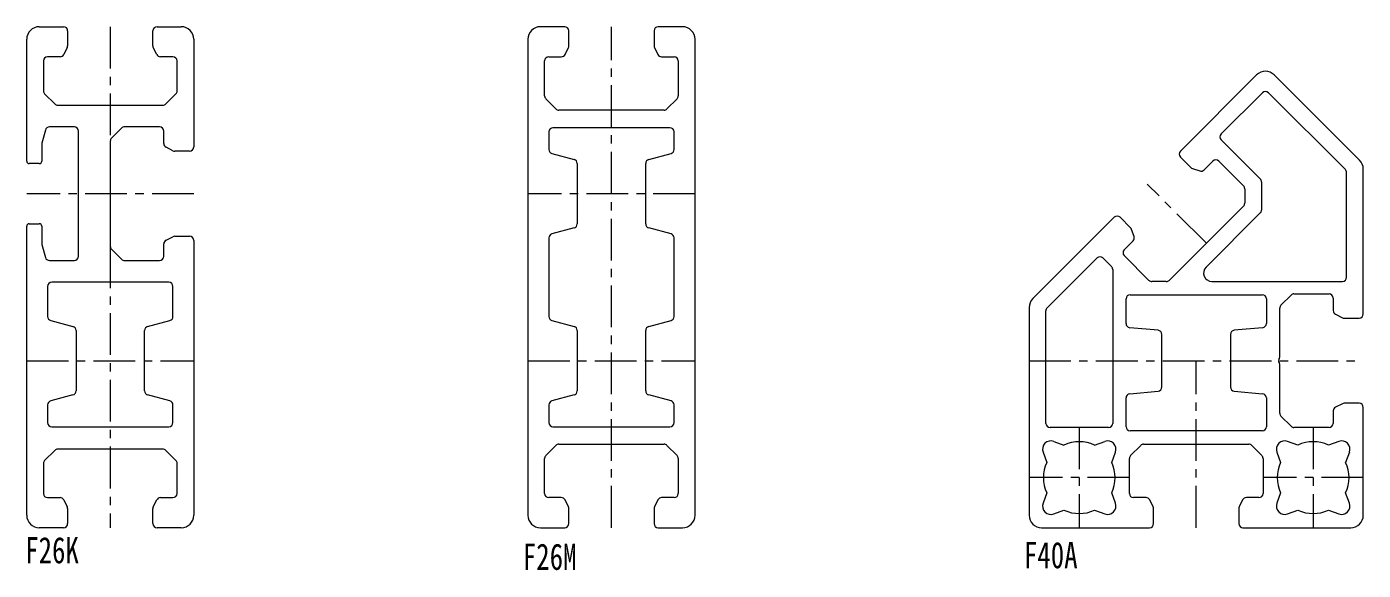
# Model space of a CAD drawing. Units: millimetres on the paper. Extents: x -597 to -234, y -379 to 68.
# Drawn here: x -414.5 to -254.5, y -146.5 to -81.4 of the extents above; entities that cross this region are included whole.
import ezdxf
from ezdxf.enums import TextEntityAlignment as Align

# ---------------------------------------------------------------- set-up
doc = ezdxf.new("R2010")
doc.units = ezdxf.units.MM
doc.linetypes.add('CHAIN1', pattern=[8, 5, -1, 1, -1])
doc.layers.add('0-0_フレーム', color=7, linetype='Continuous', lineweight=18)
doc.layers.add('0-1_その他LFｱｸｾｻﾘｰ', color=4, linetype='CHAIN1', lineweight=18)
doc.styles.add('ＭＳ ゴシック', font='')
doc.styles.get('ＭＳ ゴシック').set_extended_font_data('MS Gothic')

msp = doc.modelspace()

# ---------------------------------------------------------------- linework, layer by layer
at = {"layer": '0-0_フレーム'}
for p, q in [((-413, -81.405), (-410.1, -81.405)), ((-398.9, -81.405), (-396, -81.405)), ((-350.1, -81.405), (-353, -81.405)), ((-336, -81.405), (-338.9, -81.405)), ((-414.5, -97.505), (-414.5, -82.905)), ((-409.6, -81.905), (-409.6, -83.687)), ((-399.4, -83.687), (-399.4, -81.905)), ((-394.5, -82.905), (-394.5, -95.805)), ((-354.5, -82.905), (-354.5, -139.905)), ((-349.6, -83.687), (-349.6, -81.905)), ((-339.4, -81.905), (-339.4, -83.687)), ((-334.5, -139.905), (-334.5, -82.905)), ((-409.653, -83.911), (-410.062, -84.729)), ((-398.938, -84.729), (-399.347, -83.911)), ((-350.062, -84.729), (-349.653, -83.911)), ((-339.347, -83.911), (-338.938, -84.729)), ((-412.5, -85.505), (-412.5, -89.098)), ((-410.509, -85.005), (-412, -85.005)), ((-397, -85.005), (-398.491, -85.005)), ((-396.5, -89.098), (-396.5, -85.505)), ((-352.5, -89.698), (-352.5, -85.505)), ((-352, -85.005), (-350.509, -85.005)), ((-338.491, -85.005), (-337, -85.005)), ((-336.5, -85.505), (-336.5, -89.698)), ((-267.276, -87.182), (-276.398, -96.303)), ((-254.939, -97.397), (-265.155, -87.182)), ((-412.354, -89.452), (-411.146, -90.659)), ((-397.854, -90.659), (-396.646, -89.452)), ((-266.569, -89.303), (-271.519, -94.253)), ((-256.646, -98.519), (-265.862, -89.303)), ((-410.793, -90.805), (-398.207, -90.805)), ((-351.146, -91.259), (-352.354, -90.052)), ((-336.646, -90.052), (-337.854, -91.259)), ((-338.207, -91.405), (-350.793, -91.405)), ((-412.263, -93.776), (-412.683, -95.342)), ((-408.8, -93.405), (-411.78, -93.405)), ((-408.3, -108.905), (-408.3, -93.905)), ((-403.146, -93.552), (-404.354, -94.759)), ((-398.6, -93.405), (-402.793, -93.405)), ((-398.1, -95.396), (-398.1, -93.905)), ((-352, -94.005), (-352, -96.111)), ((-337.5, -93.505), (-351.5, -93.505)), ((-337, -96.111), (-337, -94.005)), ((-412.7, -95.471), (-412.7, -97.505)), ((-404.5, -95.112), (-404.5, -107.698)), ((-397.006, -96.253), (-397.824, -95.844)), ((-271.519, -94.96), (-266.837, -99.642)), ((-395, -96.305), (-396.782, -96.305)), ((-351.629, -96.594), (-348.971, -97.306)), ((-340.029, -97.306), (-337.371, -96.594)), ((-276.398, -97.01), (-275.138, -98.271)), ((-273.563, -98.56), (-272.509, -97.505)), ((-271.802, -97.505), (-268.837, -100.47)), ((-413, -97.805), (-414.2, -97.805)), ((-348.6, -97.789), (-348.6, -105.022)), ((-340.4, -105.022), (-340.4, -97.789)), ((-274.943, -98.391), (-274.075, -98.681)), ((-256.5, -111.405), (-256.5, -98.872)), ((-254.5, -115.805), (-254.5, -98.458)), ((-266.691, -99.995), (-266.691, -103.359)), ((-268.691, -100.824), (-268.691, -102.531)), ((-268.837, -102.885), (-277.737, -111.784)), ((-266.837, -103.713), (-273.322, -110.198)), ((-414.5, -139.905), (-414.5, -105.305)), ((-414.2, -105.005), (-413, -105.005)), ((-412.7, -105.305), (-412.7, -107.339)), ((-348.971, -105.505), (-351.629, -106.217)), ((-337.371, -106.217), (-340.029, -105.505)), ((-284.318, -104.223), (-294.061, -113.966)), ((-282.351, -105.483), (-283.611, -104.223)), ((-397.824, -106.967), (-397.006, -106.558)), ((-396.782, -106.505), (-395, -106.505)), ((-394.5, -107.005), (-394.5, -139.905)), ((-352, -106.7), (-352, -116.111)), ((-337, -116.111), (-337, -106.7)), ((-283.116, -108.112), (-282.061, -107.058)), ((-281.941, -106.546), (-282.23, -105.678)), ((-412.683, -107.469), (-412.263, -109.035)), ((-404.354, -108.052), (-403.146, -109.259)), ((-398.1, -108.905), (-398.1, -107.414)), ((-411.78, -109.405), (-408.8, -109.405)), ((-402.793, -109.405), (-398.6, -109.405)), ((-292.354, -115.087), (-286.368, -109.102)), ((-285.661, -109.102), (-284.646, -110.117)), ((-280.151, -111.784), (-283.116, -108.819)), ((-284.5, -110.47), (-284.5, -128.905)), ((-278.09, -111.93), (-279.797, -111.93)), ((-272.615, -111.905), (-257, -111.905)), ((-412, -112.505), (-412, -116.111)), ((-397.5, -112.005), (-411.5, -112.005)), ((-397, -116.111), (-397, -112.505)), ((-282.4, -113.505), (-266.6, -113.505)), ((-264.354, -114.759), (-263.146, -113.552)), ((-262.793, -113.405), (-258.6, -113.405)), ((-294.5, -115.027), (-294.5, -139.905)), ((-282.9, -116.95), (-282.9, -114.005)), ((-266.1, -114.005), (-266.1, -116.95)), ((-264.5, -120.985), (-264.5, -115.112)), ((-258.1, -113.905), (-258.1, -115.396)), ((-411.629, -116.594), (-408.971, -117.306)), ((-400.029, -117.306), (-397.371, -116.594)), ((-351.629, -116.594), (-348.971, -117.306)), ((-340.029, -117.306), (-337.371, -116.594)), ((-292.5, -128.905), (-292.5, -115.441)), ((-257.824, -115.844), (-257.006, -116.253)), ((-256.782, -116.305), (-255, -116.305)), ((-408.6, -117.789), (-408.6, -125.022)), ((-400.4, -125.022), (-400.4, -117.789)), ((-348.6, -117.789), (-348.6, -125.022)), ((-340.4, -125.022), (-340.4, -117.789)), ((-279.054, -117.763), (-282.446, -117.448)), ((-278.6, -124.55), (-278.6, -118.261)), ((-270.4, -118.261), (-270.4, -124.55)), ((-266.554, -117.448), (-269.946, -117.763)), ((-264.61, -121.255), (-264.54, -121.135)), ((-264.54, -121.676), (-264.61, -121.555)), ((-264.5, -127.698), (-264.5, -121.826)), ((-408.971, -125.505), (-411.629, -126.217)), ((-397.371, -126.217), (-400.029, -125.505)), ((-348.971, -125.505), (-351.629, -126.217)), ((-337.371, -126.217), (-340.029, -125.505)), ((-282.9, -129.305), (-282.9, -125.861)), ((-282.446, -125.363), (-279.054, -125.048)), ((-269.946, -125.048), (-266.554, -125.363)), ((-266.1, -125.861), (-266.1, -129.305)), ((-412, -126.7), (-412, -128.805)), ((-397, -128.805), (-397, -126.7)), ((-352, -126.7), (-352, -128.805)), ((-337, -128.805), (-337, -126.7)), ((-258.1, -127.414), (-258.1, -128.905)), ((-257.006, -126.558), (-257.824, -126.967)), ((-255, -126.505), (-256.782, -126.505)), ((-254.5, -139.905), (-254.5, -127.005)), ((-411.5, -129.305), (-397.5, -129.305)), ((-351.5, -129.305), (-337.5, -129.305)), ((-285, -129.405), (-292, -129.405)), ((-263.146, -129.259), (-264.354, -128.052)), ((-258.6, -129.405), (-262.793, -129.405)), ((-291.558, -131.066), (-290.328, -131.513)), ((-286.672, -131.513), (-285.442, -131.066)), ((-266.6, -129.805), (-282.4, -129.805)), ((-262.328, -131.513), (-263.558, -131.066)), ((-257.442, -131.066), (-258.672, -131.513)), ((-411.146, -132.152), (-412.354, -133.359)), ((-398.207, -132.005), (-410.793, -132.005)), ((-396.646, -133.359), (-397.854, -132.152)), ((-352.354, -132.759), (-351.146, -131.552)), ((-350.793, -131.405), (-338.207, -131.405)), ((-337.854, -131.552), (-336.646, -132.759)), ((-292.84, -132.347), (-292.392, -133.577)), ((-284.608, -133.577), (-284.16, -132.347)), ((-282.354, -132.759), (-281.146, -131.552)), ((-280.793, -131.405), (-268.207, -131.405)), ((-267.854, -131.552), (-266.646, -132.759)), ((-264.84, -132.347), (-264.392, -133.577)), ((-256.16, -132.347), (-256.608, -133.577)), ((-412.5, -133.712), (-412.5, -137.305)), ((-396.5, -137.305), (-396.5, -133.712)), ((-352.5, -137.305), (-352.5, -133.112)), ((-336.5, -133.112), (-336.5, -137.305)), ((-282.5, -137.305), (-282.5, -133.112)), ((-266.5, -133.112), (-266.5, -137.305)), ((-292.392, -137.233), (-292.84, -138.463)), ((-284.16, -138.463), (-284.608, -137.233)), ((-264.392, -137.233), (-264.84, -138.463)), ((-256.16, -138.463), (-256.608, -137.233)), ((-412, -137.805), (-410.509, -137.805)), ((-410.062, -138.082), (-409.653, -138.9)), ((-409.6, -139.123), (-409.6, -140.905)), ((-399.4, -140.905), (-399.4, -139.123)), ((-399.347, -138.9), (-398.938, -138.082)), ((-398.491, -137.805), (-397, -137.805)), ((-350.509, -137.805), (-352, -137.805)), ((-349.653, -138.9), (-350.062, -138.082)), ((-349.6, -140.905), (-349.6, -139.123)), ((-339.4, -139.123), (-339.4, -140.905)), ((-338.938, -138.082), (-339.347, -138.9)), ((-337, -137.805), (-338.491, -137.805)), ((-280.509, -137.805), (-282, -137.805)), ((-279.653, -138.9), (-280.062, -138.082)), ((-279.6, -140.905), (-279.6, -139.123)), ((-269.4, -139.123), (-269.4, -140.905)), ((-268.938, -138.082), (-269.347, -138.9)), ((-267, -137.805), (-268.491, -137.805)), ((-291.558, -139.745), (-290.328, -139.297)), ((-286.672, -139.297), (-285.442, -139.745)), ((-263.558, -139.745), (-262.328, -139.297)), ((-258.672, -139.297), (-257.442, -139.745)), ((-410.1, -141.405), (-413, -141.405)), ((-396, -141.405), (-398.9, -141.405)), ((-353, -141.405), (-350.1, -141.405)), ((-338.9, -141.405), (-336, -141.405)), ((-293, -141.405), (-280.1, -141.405)), ((-268.9, -141.405), (-256, -141.405))]:
    msp.add_line(p, q, dxfattribs=at)
for centre, radius, start, end in [((-413, -82.905), 1.5, 90, 180), ((-410.1, -81.905), 0.5, 0, 90), ((-398.9, -81.905), 0.5, 90, 180), ((-396, -82.905), 1.5, 0, 90), ((-353, -82.905), 1.5, 90, 180), ((-350.1, -81.905), 0.5, 0, 90), ((-338.9, -81.905), 0.5, 90, 180), ((-336, -82.905), 1.5, 0, 90), ((-410.509, -84.505), 0.5, 270, 333.43495), ((-410.1, -83.687), 0.5, 333.43495, 0), ((-398.9, -83.687), 0.5, 180, 206.56505), ((-398.491, -84.505), 0.5, 206.56505, 270), ((-350.509, -84.505), 0.5, 270, 333.43495), ((-350.1, -83.687), 0.5, 333.43495, 0), ((-338.9, -83.687), 0.5, 180, 206.56505), ((-338.491, -84.505), 0.5, 206.56505, 270), ((-412, -85.505), 0.5, 90, 180), ((-397, -85.505), 0.5, 0, 90), ((-352, -85.505), 0.5, 90, 180), ((-337, -85.505), 0.5, 0, 90), ((-266.216, -88.242), 1.5, 45, 135), ((-412, -89.098), 0.5, 180, 225), ((-397, -89.098), 0.5, 315, 0), ((-266.216, -89.657), 0.5, 45, 135), ((-410.793, -90.305), 0.5, 225, 270), ((-398.207, -90.305), 0.5, 270, 315), ((-352, -89.698), 0.5, 180, 225), ((-337, -89.698), 0.5, 315, 0), ((-350.793, -90.905), 0.5, 225, 270), ((-338.207, -90.905), 0.5, 270, 315), ((-411.78, -93.905), 0.5, 90, 165), ((-408.8, -93.905), 0.5, 0, 90), ((-402.793, -93.905), 0.5, 90, 135), ((-398.6, -93.905), 0.5, 0, 90), ((-351.5, -94.005), 0.5, 90, 180), ((-337.5, -94.005), 0.5, 0, 90), ((-271.165, -94.606), 0.5, 135, 225), ((-412.2, -95.471), 0.5, 165, 180), ((-404, -95.112), 0.5, 135, 180), ((-397.6, -95.396), 0.5, 180, 243.43495), ((-395, -95.805), 0.5, 270, 0), ((-414.2, -97.505), 0.3, 180, 270), ((-413, -97.505), 0.3, 270, 0), ((-396.782, -95.805), 0.5, 243.43495, 270), ((-351.5, -96.111), 0.5, 180, 255), ((-349.1, -97.789), 0.5, 360, 75), ((-339.9, -97.789), 0.5, 105, 180), ((-337.5, -96.111), 0.5, 285, 0), ((-276.045, -96.657), 0.5, 135, 225), ((-272.155, -97.859), 0.5, 45, 135), ((-256, -98.458), 1.5, 0, 45), ((-274.784, -97.917), 0.5, 225, 251.56505), ((-273.917, -98.206), 0.5, 251.56505, 315), ((-257, -98.872), 0.5, 0, 45), ((-269.191, -100.824), 0.5, 0, 45), ((-267.191, -99.995), 0.5, 0, 45), ((-269.191, -102.531), 0.5, 315, 0), ((-267.191, -103.359), 0.5, 315, 0), ((-414.2, -105.305), 0.3, 90, 180), ((-413, -105.305), 0.3, 0, 90), ((-349.1, -105.022), 0.5, 285, 0), ((-339.9, -105.022), 0.5, 180, 255), ((-283.964, -104.577), 0.5, 45, 135), ((-282.704, -105.837), 0.5, 18.43495, 45), ((-397.6, -107.414), 0.5, 116.56505, 180), ((-396.782, -107.005), 0.5, 90, 116.56505), ((-395, -107.005), 0.5, 0, 90), ((-351.5, -106.7), 0.5, 105, 180), ((-337.5, -106.7), 0.5, 0, 75), ((-282.415, -106.704), 0.5, 315, 18.43495), ((-412.2, -107.339), 0.5, 180, 195), ((-404, -107.698), 0.5, 180, 225), ((-282.762, -108.466), 0.5, 135, 225), ((-411.78, -108.905), 0.5, 195, 270), ((-408.8, -108.905), 0.5, 270, 0), ((-402.793, -108.905), 0.5, 225, 270), ((-398.6, -108.905), 0.5, 270, 0), ((-286.015, -109.456), 0.5, 45, 135), ((-285, -110.47), 0.5, 0, 45), ((-272.615, -110.905), 1, 135, 270), ((-279.797, -111.43), 0.5, 225, 270), ((-278.09, -111.43), 0.5, 270, 315), ((-257, -111.405), 0.5, 270, 0), ((-411.5, -112.505), 0.5, 90, 180), ((-397.5, -112.505), 0.5, 0, 90), ((-282.4, -114.005), 0.5, 90, 180), ((-266.6, -114.005), 0.5, 0, 90), ((-262.793, -113.905), 0.5, 90, 135), ((-258.6, -113.905), 0.5, 0, 90), ((-293, -115.027), 1.5, 135, 180), ((-292, -115.441), 0.5, 135, 180), ((-264, -115.112), 0.5, 135, 180), ((-411.5, -116.111), 0.5, 180, 255), ((-397.5, -116.111), 0.5, 285, 0), ((-351.5, -116.111), 0.5, 180, 255), ((-337.5, -116.111), 0.5, 285, 0), ((-257.6, -115.396), 0.5, 180, 243.43495), ((-256.782, -115.805), 0.5, 243.43495, 270), ((-255, -115.805), 0.5, 270, 0), ((-409.1, -117.789), 0.5, 0, 75), ((-399.9, -117.789), 0.5, 105, 180), ((-349.1, -117.789), 0.5, 0, 75), ((-339.9, -117.789), 0.5, 105, 180), ((-282.4, -116.95), 0.5, 180, 264.68545), ((-279.1, -118.261), 0.5, 0, 84.68545), ((-269.9, -118.261), 0.5, 95.31455, 180), ((-266.6, -116.95), 0.5, 275.31455, 360), ((-264.35, -121.405), 0.3, 150, 210), ((-264.8, -120.985), 0.3, 330, 0), ((-264.8, -121.826), 0.3, 0, 30), ((-279.1, -124.55), 0.5, 275.31455, 0), ((-269.9, -124.55), 0.5, 180, 264.68545), ((-411.5, -126.7), 0.5, 105, 180), ((-409.1, -125.022), 0.5, 285, 0), ((-399.9, -125.022), 0.5, 180, 255), ((-397.5, -126.7), 0.5, 0, 75), ((-351.5, -126.7), 0.5, 105, 180), ((-349.1, -125.022), 0.5, 285, 0), ((-339.9, -125.022), 0.5, 180, 255), ((-337.5, -126.7), 0.5, 0, 75), ((-282.4, -125.861), 0.5, 95.31455, 180), ((-266.6, -125.861), 0.5, 0, 84.68545), ((-264, -127.698), 0.5, 180, 225), ((-257.6, -127.414), 0.5, 116.56505, 180), ((-256.782, -127.005), 0.5, 90, 116.56505), ((-255, -127.005), 0.5, 0, 90), ((-411.5, -128.805), 0.5, 180, 270), ((-397.5, -128.805), 0.5, 270, 0), ((-351.5, -128.805), 0.5, 180, 270), ((-337.5, -128.805), 0.5, 270, 0), ((-292, -128.905), 0.5, 180, 270), ((-285, -128.905), 0.5, 270, 0), ((-282.4, -129.305), 0.5, 180, 270), ((-266.6, -129.305), 0.5, 270, 0), ((-262.793, -128.905), 0.5, 225, 270), ((-258.6, -128.905), 0.5, 270, 0), ((-291.9, -132.005), 1, 70, 200), ((-288.5, -135.405), 4.3, 64.84056, 115.15944), ((-285.1, -132.005), 1, 340, 110), ((-263.9, -132.005), 1, 70, 200), ((-260.5, -135.405), 4.3, 64.84056, 115.15944), ((-257.1, -132.005), 1, 340, 110), ((-410.793, -132.505), 0.5, 90, 135), ((-398.207, -132.505), 0.5, 45, 90), ((-352, -133.112), 0.5, 135, 180), ((-350.793, -131.905), 0.5, 90, 135), ((-338.207, -131.905), 0.5, 45, 90), ((-337, -133.112), 0.5, 0, 45), ((-282, -133.112), 0.5, 135, 180), ((-280.793, -131.905), 0.5, 90, 135), ((-268.207, -131.905), 0.5, 45, 90), ((-267, -133.112), 0.5, 0, 45), ((-412, -133.712), 0.5, 135, 180), ((-397, -133.712), 0.5, 0, 45), ((-288.5, -135.405), 4.3, 154.84056, 205.15944), ((-288.5, -135.405), 4.3, 334.84056, 25.15944), ((-260.5, -135.405), 4.3, 154.84056, 205.15944), ((-260.5, -135.405), 4.3, 334.84056, 25.15944), ((-412, -137.305), 0.5, 180, 270), ((-397, -137.305), 0.5, 270, 0), ((-352, -137.305), 0.5, 180, 270), ((-337, -137.305), 0.5, 270, 0), ((-282, -137.305), 0.5, 180, 270), ((-267, -137.305), 0.5, 270, 0), ((-410.509, -138.305), 0.5, 26.56505, 90), ((-410.1, -139.123), 0.5, 0, 26.56505), ((-398.9, -139.123), 0.5, 153.43495, 180), ((-398.491, -138.305), 0.5, 90, 153.43495), ((-350.509, -138.305), 0.5, 26.56505, 90), ((-350.1, -139.123), 0.5, 0, 26.56505), ((-338.9, -139.123), 0.5, 153.43495, 180), ((-338.491, -138.305), 0.5, 90, 153.43495), ((-291.9, -138.805), 1, 160, 290), ((-285.1, -138.805), 1, 250, 20), ((-280.509, -138.305), 0.5, 26.56505, 90), ((-280.1, -139.123), 0.5, 0, 26.56505), ((-268.9, -139.123), 0.5, 153.43495, 180), ((-268.491, -138.305), 0.5, 90, 153.43495), ((-263.9, -138.805), 1, 160, 290), ((-257.1, -138.805), 1, 250, 20), ((-413, -139.905), 1.5, 180, 270), ((-396, -139.905), 1.5, 270, 0), ((-353, -139.905), 1.5, 180, 270), ((-336, -139.905), 1.5, 270, 0), ((-293, -139.905), 1.5, 180, 270), ((-288.5, -135.405), 4.3, 244.84056, 295.15944), ((-260.5, -135.405), 4.3, 244.84056, 295.15944), ((-256, -139.905), 1.5, 270, 0), ((-410.1, -140.905), 0.5, 270, 0), ((-398.9, -140.905), 0.5, 180, 270), ((-350.1, -140.905), 0.5, 270, 0), ((-338.9, -140.905), 0.5, 180, 270), ((-280.1, -140.905), 0.5, 270, 0), ((-268.9, -140.905), 0.5, 180, 270)]:
    msp.add_arc(centre, radius, start, end, dxfattribs=at)
at = {"layer": '0-1_その他LFｱｸｾｻﾘｰ'}
for p, q in [((-404.5, -81.405), (-404.5, -95.112)), ((-344.5, -141.405), (-344.5, -81.405)), ((-273.287, -107.334), (-280.358, -100.263)), ((-394.5, -101.405), (-414.5, -101.405)), ((-334.5, -101.405), (-354.5, -101.405)), ((-404.5, -107.698), (-404.5, -141.405)), ((-414.5, -121.405), (-394.5, -121.405)), ((-354.5, -121.405), (-334.5, -121.405)), ((-294.5, -121.405), (-254.5, -121.405)), ((-274.5, -141.405), (-274.5, -121.405))]:
    msp.add_line(p, q, dxfattribs=at)
at = {"layer": '0-1_その他LFｱｸｾｻﾘｰ', "color": 7}
for p, q in [((-288.5, -129.405), (-288.5, -141.405)), ((-260.5, -129.405), (-260.5, -141.405)), ((-282.5, -135.405), (-294.5, -135.405)), ((-254.5, -135.405), (-266.5, -135.405))]:
    msp.add_line(p, q, dxfattribs=at)

# ---------------------------------------------------------------- texts
at = {"layer": '0-0_フレーム', "style": 'ＭＳ ゴシック', "width": 0.75}
for s, p in [('F26K', (-414.688, -146.615)), ('F26M', (-355.115, -147.397)), ('F40A', (-295.13, -147.204))]:
    msp.add_text(s, height=3.152, dxfattribs=at).set_placement(p, align=Align.BOTTOM_LEFT)

doc.saveas('drawing.dxf')
